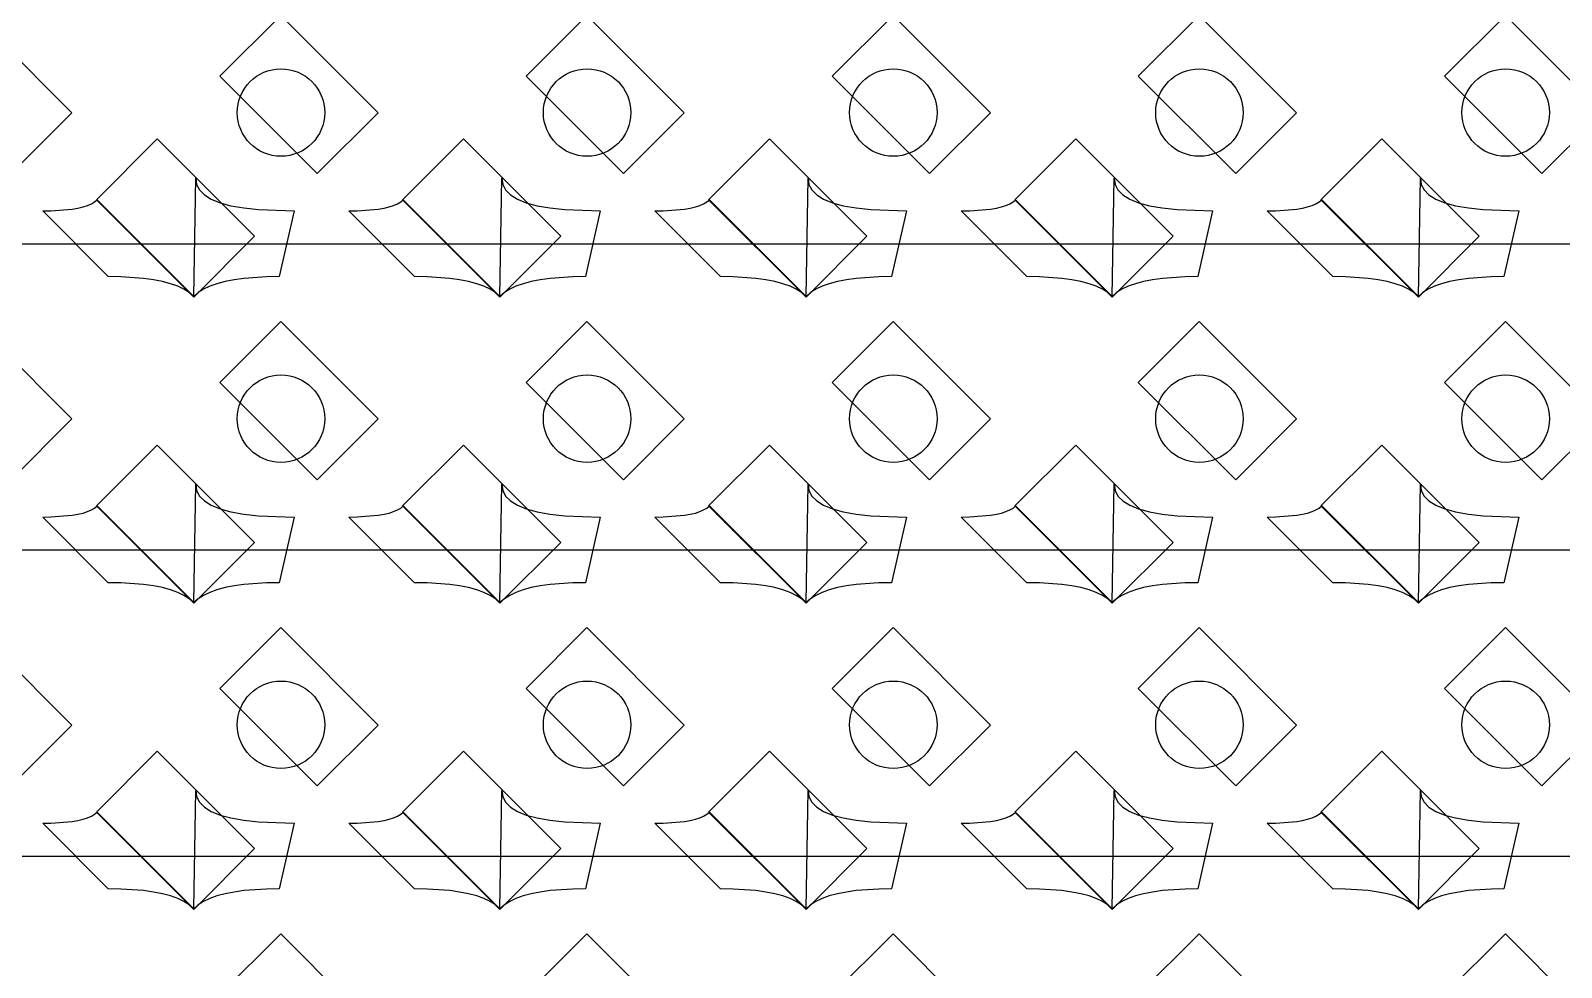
# Model space of a CAD drawing. Header units: inches. Extents: x 0.07 to 4.39, y 0.05 to 2.95.
# Drawn here: x 2.9428 to 3.2928, y 1.3145 to 1.5287 of the extents above; entities that cross this region are included whole.
import ezdxf

# ---------------------------------------------------------------- set-up
doc = ezdxf.new("R2010")
doc.units = ezdxf.units.IN
doc.header["$MEASUREMENT"] = 0
doc.layers.add('Top Layer', color=1, linetype='Continuous')

# ---------------------------------------------------------------- blocks, each defined once
blk = doc.blocks.new('0805_P_______________572')
at = {"layer": 'Top Layer'}
for p, q in [((-0.03937, 0.01575), (-0.01969, 0.01575)), ((-0.03937, -0.01575), (-0.03937, 0.01575)), ((-0.01969, 0.01575), (-0.01969, -0.01575)), ((0.01969, 0.01575), (0.03937, 0.01575)), ((0.01969, -0.01575), (0.01969, 0.01575)), ((0.03937, 0.01575), (0.03937, -0.01575)), ((-0.01969, -0.01575), (-0.03937, -0.01575)), ((0.03937, -0.01575), (0.01969, -0.01575))]:
    blk.add_line(p, q, dxfattribs=at)
blk = doc.blocks.new('0805_P_______________573')
at = {"layer": 'Top Layer'}
for p, q in [((-0.03937, 0.01575), (-0.01969, 0.01575)), ((-0.03937, -0.01575), (-0.03937, 0.01575)), ((-0.01969, 0.01575), (-0.01969, -0.01575)), ((0.01969, 0.01575), (0.03937, 0.01575)), ((0.01969, -0.01575), (0.01969, 0.01575)), ((0.03937, 0.01575), (0.03937, -0.01575)), ((-0.01969, -0.01575), (-0.03937, -0.01575)), ((0.03937, -0.01575), (0.01969, -0.01575))]:
    blk.add_line(p, q, dxfattribs=at)
blk = doc.blocks.new('0805_P_______________574')
at = {"layer": 'Top Layer'}
for p, q in [((-0.03937, 0.01575), (-0.01969, 0.01575)), ((-0.03937, -0.01575), (-0.03937, 0.01575)), ((-0.01969, 0.01575), (-0.01969, -0.01575)), ((0.01969, 0.01575), (0.03937, 0.01575)), ((0.01969, -0.01575), (0.01969, 0.01575)), ((0.03937, 0.01575), (0.03937, -0.01575)), ((-0.01969, -0.01575), (-0.03937, -0.01575)), ((0.03937, -0.01575), (0.01969, -0.01575))]:
    blk.add_line(p, q, dxfattribs=at)
blk = doc.blocks.new('0805_P_______________575')
at = {"layer": 'Top Layer'}
for p, q in [((-0.03937, 0.01575), (-0.01969, 0.01575)), ((-0.03937, -0.01575), (-0.03937, 0.01575)), ((-0.01969, 0.01575), (-0.01969, -0.01575)), ((0.01969, 0.01575), (0.03937, 0.01575)), ((0.01969, -0.01575), (0.01969, 0.01575)), ((0.03937, 0.01575), (0.03937, -0.01575)), ((-0.01969, -0.01575), (-0.03937, -0.01575)), ((0.03937, -0.01575), (0.01969, -0.01575))]:
    blk.add_line(p, q, dxfattribs=at)
blk = doc.blocks.new('0805_P_______________576')
at = {"layer": 'Top Layer'}
for p, q in [((-0.03937, 0.01575), (-0.01969, 0.01575)), ((-0.03937, -0.01575), (-0.03937, 0.01575)), ((-0.01969, 0.01575), (-0.01969, -0.01575)), ((0.01969, 0.01575), (0.03937, 0.01575)), ((0.01969, -0.01575), (0.01969, 0.01575)), ((0.03937, 0.01575), (0.03937, -0.01575)), ((-0.01969, -0.01575), (-0.03937, -0.01575)), ((0.03937, -0.01575), (0.01969, -0.01575))]:
    blk.add_line(p, q, dxfattribs=at)
blk = doc.blocks.new('0805_P_______________577')
at = {"layer": 'Top Layer'}
for p, q in [((-0.03937, 0.01575), (-0.01969, 0.01575)), ((-0.03937, -0.01575), (-0.03937, 0.01575)), ((-0.01969, 0.01575), (-0.01969, -0.01575)), ((0.01969, 0.01575), (0.03937, 0.01575)), ((0.01969, -0.01575), (0.01969, 0.01575)), ((0.03937, 0.01575), (0.03937, -0.01575)), ((-0.01969, -0.01575), (-0.03937, -0.01575)), ((0.03937, -0.01575), (0.01969, -0.01575))]:
    blk.add_line(p, q, dxfattribs=at)
blk = doc.blocks.new('0805_P_______________612')
at = {"layer": 'Top Layer'}
for p, q in [((-0.03937, 0.01575), (-0.01969, 0.01575)), ((-0.03937, -0.01575), (-0.03937, 0.01575)), ((-0.01969, 0.01575), (-0.01969, -0.01575)), ((0.01969, 0.01575), (0.03937, 0.01575)), ((0.01969, -0.01575), (0.01969, 0.01575)), ((0.03937, 0.01575), (0.03937, -0.01575)), ((-0.01969, -0.01575), (-0.03937, -0.01575)), ((0.03937, -0.01575), (0.01969, -0.01575))]:
    blk.add_line(p, q, dxfattribs=at)
blk = doc.blocks.new('0805_P_______________613')
at = {"layer": 'Top Layer'}
for p, q in [((-0.03937, 0.01575), (-0.01969, 0.01575)), ((-0.03937, -0.01575), (-0.03937, 0.01575)), ((-0.01969, 0.01575), (-0.01969, -0.01575)), ((0.01969, 0.01575), (0.03937, 0.01575)), ((0.01969, -0.01575), (0.01969, 0.01575)), ((0.03937, 0.01575), (0.03937, -0.01575)), ((-0.01969, -0.01575), (-0.03937, -0.01575)), ((0.03937, -0.01575), (0.01969, -0.01575))]:
    blk.add_line(p, q, dxfattribs=at)
blk = doc.blocks.new('0805_P_______________614')
at = {"layer": 'Top Layer'}
for p, q in [((-0.03937, 0.01575), (-0.01969, 0.01575)), ((-0.03937, -0.01575), (-0.03937, 0.01575)), ((-0.01969, 0.01575), (-0.01969, -0.01575)), ((0.01969, 0.01575), (0.03937, 0.01575)), ((0.01969, -0.01575), (0.01969, 0.01575)), ((0.03937, 0.01575), (0.03937, -0.01575)), ((-0.01969, -0.01575), (-0.03937, -0.01575)), ((0.03937, -0.01575), (0.01969, -0.01575))]:
    blk.add_line(p, q, dxfattribs=at)
blk = doc.blocks.new('0805_P_______________615')
at = {"layer": 'Top Layer'}
for p, q in [((-0.03937, 0.01575), (-0.01969, 0.01575)), ((-0.03937, -0.01575), (-0.03937, 0.01575)), ((-0.01969, 0.01575), (-0.01969, -0.01575)), ((0.01969, 0.01575), (0.03937, 0.01575)), ((0.01969, -0.01575), (0.01969, 0.01575)), ((0.03937, 0.01575), (0.03937, -0.01575)), ((-0.01969, -0.01575), (-0.03937, -0.01575)), ((0.03937, -0.01575), (0.01969, -0.01575))]:
    blk.add_line(p, q, dxfattribs=at)
blk = doc.blocks.new('0805_P_______________616')
at = {"layer": 'Top Layer'}
for p, q in [((-0.03937, 0.01575), (-0.01969, 0.01575)), ((-0.03937, -0.01575), (-0.03937, 0.01575)), ((-0.01969, 0.01575), (-0.01969, -0.01575)), ((0.01969, 0.01575), (0.03937, 0.01575)), ((0.01969, -0.01575), (0.01969, 0.01575)), ((0.03937, 0.01575), (0.03937, -0.01575)), ((-0.01969, -0.01575), (-0.03937, -0.01575)), ((0.03937, -0.01575), (0.01969, -0.01575))]:
    blk.add_line(p, q, dxfattribs=at)
blk = doc.blocks.new('0805_P_______________617')
at = {"layer": 'Top Layer'}
for p, q in [((-0.03937, 0.01575), (-0.01969, 0.01575)), ((-0.03937, -0.01575), (-0.03937, 0.01575)), ((-0.01969, 0.01575), (-0.01969, -0.01575)), ((0.01969, 0.01575), (0.03937, 0.01575)), ((0.01969, -0.01575), (0.01969, 0.01575)), ((0.03937, 0.01575), (0.03937, -0.01575)), ((-0.01969, -0.01575), (-0.03937, -0.01575)), ((0.03937, -0.01575), (0.01969, -0.01575))]:
    blk.add_line(p, q, dxfattribs=at)
blk = doc.blocks.new('0805_P_______________652')
at = {"layer": 'Top Layer'}
for p, q in [((-0.03937, 0.01575), (-0.01969, 0.01575)), ((-0.03937, -0.01575), (-0.03937, 0.01575)), ((-0.01969, 0.01575), (-0.01969, -0.01575)), ((0.01969, 0.01575), (0.03937, 0.01575)), ((0.01969, -0.01575), (0.01969, 0.01575)), ((0.03937, 0.01575), (0.03937, -0.01575)), ((-0.01969, -0.01575), (-0.03937, -0.01575)), ((0.03937, -0.01575), (0.01969, -0.01575))]:
    blk.add_line(p, q, dxfattribs=at)
blk = doc.blocks.new('0805_P_______________653')
at = {"layer": 'Top Layer'}
for p, q in [((-0.03937, 0.01575), (-0.01969, 0.01575)), ((-0.03937, -0.01575), (-0.03937, 0.01575)), ((-0.01969, 0.01575), (-0.01969, -0.01575)), ((0.01969, 0.01575), (0.03937, 0.01575)), ((0.01969, -0.01575), (0.01969, 0.01575)), ((0.03937, 0.01575), (0.03937, -0.01575)), ((-0.01969, -0.01575), (-0.03937, -0.01575)), ((0.03937, -0.01575), (0.01969, -0.01575))]:
    blk.add_line(p, q, dxfattribs=at)
blk = doc.blocks.new('0805_P_______________654')
at = {"layer": 'Top Layer'}
for p, q in [((-0.03937, 0.01575), (-0.01969, 0.01575)), ((-0.03937, -0.01575), (-0.03937, 0.01575)), ((-0.01969, 0.01575), (-0.01969, -0.01575)), ((0.01969, 0.01575), (0.03937, 0.01575)), ((0.01969, -0.01575), (0.01969, 0.01575)), ((0.03937, 0.01575), (0.03937, -0.01575)), ((-0.01969, -0.01575), (-0.03937, -0.01575)), ((0.03937, -0.01575), (0.01969, -0.01575))]:
    blk.add_line(p, q, dxfattribs=at)
blk = doc.blocks.new('0805_P_______________655')
at = {"layer": 'Top Layer'}
for p, q in [((-0.03937, 0.01575), (-0.01969, 0.01575)), ((-0.03937, -0.01575), (-0.03937, 0.01575)), ((-0.01969, 0.01575), (-0.01969, -0.01575)), ((0.01969, 0.01575), (0.03937, 0.01575)), ((0.01969, -0.01575), (0.01969, 0.01575)), ((0.03937, 0.01575), (0.03937, -0.01575)), ((-0.01969, -0.01575), (-0.03937, -0.01575)), ((0.03937, -0.01575), (0.01969, -0.01575))]:
    blk.add_line(p, q, dxfattribs=at)
blk = doc.blocks.new('0805_P_______________656')
at = {"layer": 'Top Layer'}
for p, q in [((-0.03937, 0.01575), (-0.01969, 0.01575)), ((-0.03937, -0.01575), (-0.03937, 0.01575)), ((-0.01969, 0.01575), (-0.01969, -0.01575)), ((0.01969, 0.01575), (0.03937, 0.01575)), ((0.01969, -0.01575), (0.01969, 0.01575)), ((0.03937, 0.01575), (0.03937, -0.01575)), ((-0.01969, -0.01575), (-0.03937, -0.01575)), ((0.03937, -0.01575), (0.01969, -0.01575))]:
    blk.add_line(p, q, dxfattribs=at)
blk = doc.blocks.new('0805_P_______________657')
at = {"layer": 'Top Layer'}
for p, q in [((-0.03937, 0.01575), (-0.01969, 0.01575)), ((-0.03937, -0.01575), (-0.03937, 0.01575)), ((-0.01969, 0.01575), (-0.01969, -0.01575)), ((0.01969, 0.01575), (0.03937, 0.01575)), ((0.01969, -0.01575), (0.01969, 0.01575)), ((0.03937, 0.01575), (0.03937, -0.01575)), ((-0.01969, -0.01575), (-0.03937, -0.01575)), ((0.03937, -0.01575), (0.01969, -0.01575))]:
    blk.add_line(p, q, dxfattribs=at)
blk = doc.blocks.new('0805_P_______________692')
at = {"layer": 'Top Layer'}
for p, q in [((-0.03937, 0.01575), (-0.01969, 0.01575)), ((-0.03937, -0.01575), (-0.03937, 0.01575)), ((-0.01969, 0.01575), (-0.01969, -0.01575)), ((0.01969, 0.01575), (0.03937, 0.01575)), ((0.01969, -0.01575), (0.01969, 0.01575)), ((0.03937, 0.01575), (0.03937, -0.01575)), ((-0.01969, -0.01575), (-0.03937, -0.01575)), ((0.03937, -0.01575), (0.01969, -0.01575))]:
    blk.add_line(p, q, dxfattribs=at)
blk = doc.blocks.new('0805_P_______________693')
at = {"layer": 'Top Layer'}
for p, q in [((-0.03937, 0.01575), (-0.01969, 0.01575)), ((-0.03937, -0.01575), (-0.03937, 0.01575)), ((-0.01969, 0.01575), (-0.01969, -0.01575)), ((0.01969, 0.01575), (0.03937, 0.01575)), ((0.01969, -0.01575), (0.01969, 0.01575)), ((0.03937, 0.01575), (0.03937, -0.01575)), ((-0.01969, -0.01575), (-0.03937, -0.01575)), ((0.03937, -0.01575), (0.01969, -0.01575))]:
    blk.add_line(p, q, dxfattribs=at)
blk = doc.blocks.new('0805_P_______________694')
at = {"layer": 'Top Layer'}
for p, q in [((-0.03937, 0.01575), (-0.01969, 0.01575)), ((-0.03937, -0.01575), (-0.03937, 0.01575)), ((-0.01969, 0.01575), (-0.01969, -0.01575)), ((0.01969, 0.01575), (0.03937, 0.01575)), ((0.01969, -0.01575), (0.01969, 0.01575)), ((0.03937, 0.01575), (0.03937, -0.01575)), ((-0.01969, -0.01575), (-0.03937, -0.01575)), ((0.03937, -0.01575), (0.01969, -0.01575))]:
    blk.add_line(p, q, dxfattribs=at)
blk = doc.blocks.new('0805_P_______________695')
at = {"layer": 'Top Layer'}
for p, q in [((-0.03937, 0.01575), (-0.01969, 0.01575)), ((-0.03937, -0.01575), (-0.03937, 0.01575)), ((-0.01969, 0.01575), (-0.01969, -0.01575)), ((0.01969, 0.01575), (0.03937, 0.01575)), ((0.01969, -0.01575), (0.01969, 0.01575)), ((0.03937, 0.01575), (0.03937, -0.01575)), ((-0.01969, -0.01575), (-0.03937, -0.01575)), ((0.03937, -0.01575), (0.01969, -0.01575))]:
    blk.add_line(p, q, dxfattribs=at)
blk = doc.blocks.new('0805_P_______________696')
at = {"layer": 'Top Layer'}
for p, q in [((-0.03937, 0.01575), (-0.01969, 0.01575)), ((-0.03937, -0.01575), (-0.03937, 0.01575)), ((-0.01969, 0.01575), (-0.01969, -0.01575)), ((0.01969, 0.01575), (0.03937, 0.01575)), ((0.01969, -0.01575), (0.01969, 0.01575)), ((0.03937, 0.01575), (0.03937, -0.01575)), ((-0.01969, -0.01575), (-0.03937, -0.01575)), ((0.03937, -0.01575), (0.01969, -0.01575))]:
    blk.add_line(p, q, dxfattribs=at)
blk = doc.blocks.new('0805_P_______________697')
at = {"layer": 'Top Layer'}
for p, q in [((-0.03937, 0.01575), (-0.01969, 0.01575)), ((-0.03937, -0.01575), (-0.03937, 0.01575)), ((-0.01969, 0.01575), (-0.01969, -0.01575)), ((0.01969, 0.01575), (0.03937, 0.01575)), ((0.01969, -0.01575), (0.01969, 0.01575)), ((0.03937, 0.01575), (0.03937, -0.01575)), ((-0.01969, -0.01575), (-0.03937, -0.01575)), ((0.03937, -0.01575), (0.01969, -0.01575))]:
    blk.add_line(p, q, dxfattribs=at)

msp = doc.modelspace()

# ---------------------------------------------------------------- linework, layer by layer
at = {"layer": 'Top Layer'}
for p, q in [((2.98005, 1.46795), (2.98051, 1.495)), ((2.98051, 1.495), (2.98071, 1.49358)), ((3.05005, 1.46795), (3.05051, 1.495)), ((3.05051, 1.495), (3.05071, 1.49358)), ((3.12005, 1.46795), (3.12051, 1.495)), ((3.12051, 1.495), (3.12071, 1.49358)), ((3.19005, 1.46795), (3.19051, 1.495)), ((3.19051, 1.495), (3.19071, 1.49358)), ((3.26005, 1.46795), (3.26051, 1.495)), ((3.26051, 1.495), (3.26071, 1.49358)), ((2.98071, 1.49358), (2.98137, 1.4923)), ((2.98137, 1.4923), (2.98248, 1.49117)), ((2.98248, 1.49117), (2.98405, 1.4902)), ((3.05071, 1.49358), (3.05137, 1.4923)), ((3.05137, 1.4923), (3.05248, 1.49117)), ((3.05248, 1.49117), (3.05405, 1.4902)), ((3.12071, 1.49358), (3.12137, 1.4923)), ((3.12137, 1.4923), (3.12248, 1.49117)), ((3.12248, 1.49117), (3.12405, 1.4902)), ((3.19071, 1.49358), (3.19137, 1.4923)), ((3.19137, 1.4923), (3.19248, 1.49117)), ((3.19248, 1.49117), (3.19405, 1.4902)), ((3.26071, 1.49358), (3.26137, 1.4923)), ((3.26137, 1.4923), (3.26248, 1.49117)), ((3.26248, 1.49117), (3.26405, 1.4902)), ((2.94551, 1.4875), (2.94741, 1.48753)), ((2.96051, 1.4725), (2.94551, 1.4875)), ((2.94741, 1.48753), (2.95225, 1.48791)), ((2.95225, 1.48791), (2.95356, 1.48814)), ((2.95356, 1.48814), (2.95474, 1.48842)), ((2.95474, 1.48842), (2.95576, 1.48875)), ((2.95576, 1.48875), (2.95664, 1.48914)), ((2.95664, 1.48914), (2.95737, 1.48957)), ((2.95737, 1.48957), (2.95795, 1.49005)), ((2.95795, 1.49005), (2.98005, 1.46795)), ((2.98405, 1.4902), (2.98607, 1.48937)), ((2.98607, 1.48937), (2.98855, 1.4887)), ((2.98855, 1.4887), (2.99148, 1.48818)), ((2.99148, 1.48818), (2.99487, 1.4878)), ((2.99487, 1.4878), (3.00301, 1.4875)), ((3.00301, 1.4875), (2.9996, 1.4725)), ((3.01551, 1.4875), (3.01741, 1.48753)), ((3.03051, 1.4725), (3.01551, 1.4875)), ((3.01741, 1.48753), (3.02225, 1.48791)), ((3.02225, 1.48791), (3.02356, 1.48814)), ((3.02356, 1.48814), (3.02474, 1.48842)), ((3.02474, 1.48842), (3.02576, 1.48875)), ((3.02576, 1.48875), (3.02664, 1.48914)), ((3.02664, 1.48914), (3.02737, 1.48957)), ((3.02737, 1.48957), (3.02795, 1.49005)), ((3.02795, 1.49005), (3.05005, 1.46795)), ((3.05405, 1.4902), (3.05607, 1.48937)), ((3.05607, 1.48937), (3.05855, 1.4887)), ((3.05855, 1.4887), (3.06148, 1.48818)), ((3.06148, 1.48818), (3.06487, 1.4878)), ((3.06487, 1.4878), (3.07301, 1.4875)), ((3.07301, 1.4875), (3.0696, 1.4725)), ((3.08551, 1.4875), (3.08741, 1.48753)), ((3.10051, 1.4725), (3.08551, 1.4875)), ((3.08741, 1.48753), (3.09225, 1.48791)), ((3.09225, 1.48791), (3.09356, 1.48814)), ((3.09356, 1.48814), (3.09474, 1.48842)), ((3.09474, 1.48842), (3.09576, 1.48875)), ((3.09576, 1.48875), (3.09664, 1.48914)), ((3.09664, 1.48914), (3.09737, 1.48957)), ((3.09737, 1.48957), (3.09795, 1.49005)), ((3.09795, 1.49005), (3.12005, 1.46795)), ((3.12405, 1.4902), (3.12607, 1.48937)), ((3.12607, 1.48937), (3.12855, 1.4887)), ((3.12855, 1.4887), (3.13148, 1.48818)), ((3.13148, 1.48818), (3.13487, 1.4878)), ((3.13487, 1.4878), (3.14301, 1.4875)), ((3.14301, 1.4875), (3.1396, 1.4725)), ((3.15551, 1.4875), (3.15741, 1.48753)), ((3.17051, 1.4725), (3.15551, 1.4875)), ((3.15741, 1.48753), (3.16225, 1.48791)), ((3.16225, 1.48791), (3.16356, 1.48814)), ((3.16356, 1.48814), (3.16474, 1.48842)), ((3.16474, 1.48842), (3.16576, 1.48875)), ((3.16576, 1.48875), (3.16664, 1.48914)), ((3.16664, 1.48914), (3.16737, 1.48957)), ((3.16737, 1.48957), (3.16795, 1.49005)), ((3.16795, 1.49005), (3.19005, 1.46795)), ((3.19405, 1.4902), (3.19607, 1.48937)), ((3.19607, 1.48937), (3.19855, 1.4887)), ((3.19855, 1.4887), (3.20148, 1.48818)), ((3.20148, 1.48818), (3.20487, 1.4878)), ((3.20487, 1.4878), (3.21301, 1.4875)), ((3.21301, 1.4875), (3.2096, 1.4725)), ((3.22551, 1.4875), (3.22741, 1.48753)), ((3.24051, 1.4725), (3.22551, 1.4875)), ((3.22741, 1.48753), (3.23225, 1.48791)), ((3.23225, 1.48791), (3.23356, 1.48814)), ((3.23356, 1.48814), (3.23474, 1.48842)), ((3.23474, 1.48842), (3.23576, 1.48875)), ((3.23576, 1.48875), (3.23664, 1.48914)), ((3.23664, 1.48914), (3.23737, 1.48957)), ((3.23737, 1.48957), (3.23795, 1.49005)), ((3.23795, 1.49005), (3.26005, 1.46795)), ((3.26405, 1.4902), (3.26607, 1.48937)), ((3.26607, 1.48937), (3.26855, 1.4887)), ((3.26855, 1.4887), (3.27148, 1.48818)), ((3.27148, 1.48818), (3.27487, 1.4878)), ((3.27487, 1.4878), (3.28301, 1.4875)), ((3.28301, 1.4875), (3.2796, 1.4725)), ((2.62588, 1.48), (2.97588, 1.48)), ((2.97588, 1.48), (3.18588, 1.48)), ((3.18588, 1.48), (3.26005, 1.48)), ((3.26005, 1.48), (3.33006, 1.48)), ((2.9634, 1.47245), (2.96051, 1.4725)), ((2.96857, 1.47209), (2.9634, 1.47245)), ((2.97084, 1.47177), (2.96857, 1.47209)), ((2.9729, 1.47136), (2.97084, 1.47177)), ((2.97475, 1.47086), (2.9729, 1.47136)), ((2.97639, 1.47027), (2.97475, 1.47086)), ((2.97782, 1.46959), (2.97639, 1.47027)), ((2.98372, 1.47027), (2.98229, 1.46959)), ((2.98536, 1.47086), (2.98372, 1.47027)), ((2.98721, 1.47136), (2.98536, 1.47086)), ((2.98927, 1.47177), (2.98721, 1.47136)), ((2.99154, 1.47209), (2.98927, 1.47177)), ((2.99671, 1.47245), (2.99154, 1.47209)), ((2.9996, 1.4725), (2.99671, 1.47245)), ((3.0334, 1.47245), (3.03051, 1.4725)), ((3.03857, 1.47209), (3.0334, 1.47245)), ((3.04084, 1.47177), (3.03857, 1.47209)), ((3.0429, 1.47136), (3.04084, 1.47177)), ((3.04475, 1.47086), (3.0429, 1.47136)), ((3.04639, 1.47027), (3.04475, 1.47086)), ((3.04782, 1.46959), (3.04639, 1.47027)), ((3.05372, 1.47027), (3.05229, 1.46959)), ((3.05536, 1.47086), (3.05372, 1.47027)), ((3.05721, 1.47136), (3.05536, 1.47086)), ((3.05927, 1.47177), (3.05721, 1.47136)), ((3.06154, 1.47209), (3.05927, 1.47177)), ((3.06671, 1.47245), (3.06154, 1.47209)), ((3.0696, 1.4725), (3.06671, 1.47245)), ((3.1034, 1.47245), (3.10051, 1.4725)), ((3.10857, 1.47209), (3.1034, 1.47245)), ((3.11084, 1.47177), (3.10857, 1.47209)), ((3.1129, 1.47136), (3.11084, 1.47177)), ((3.11475, 1.47086), (3.1129, 1.47136)), ((3.11639, 1.47027), (3.11475, 1.47086)), ((3.11782, 1.46959), (3.11639, 1.47027)), ((3.12372, 1.47027), (3.12229, 1.46959)), ((3.12536, 1.47086), (3.12372, 1.47027)), ((3.12721, 1.47136), (3.12536, 1.47086)), ((3.12927, 1.47177), (3.12721, 1.47136)), ((3.13154, 1.47209), (3.12927, 1.47177)), ((3.13671, 1.47245), (3.13154, 1.47209)), ((3.1396, 1.4725), (3.13671, 1.47245)), ((3.1734, 1.47245), (3.17051, 1.4725)), ((3.17857, 1.47209), (3.1734, 1.47245)), ((3.18084, 1.47177), (3.17857, 1.47209)), ((3.1829, 1.47136), (3.18084, 1.47177)), ((3.18475, 1.47086), (3.1829, 1.47136)), ((3.18639, 1.47027), (3.18475, 1.47086)), ((3.18782, 1.46959), (3.18639, 1.47027)), ((3.19372, 1.47027), (3.19229, 1.46959)), ((3.19536, 1.47086), (3.19372, 1.47027)), ((3.19721, 1.47136), (3.19536, 1.47086)), ((3.19927, 1.47177), (3.19721, 1.47136)), ((3.20154, 1.47209), (3.19927, 1.47177)), ((3.20671, 1.47245), (3.20154, 1.47209)), ((3.2096, 1.4725), (3.20671, 1.47245)), ((3.2434, 1.47245), (3.24051, 1.4725)), ((3.24857, 1.47209), (3.2434, 1.47245)), ((3.25084, 1.47177), (3.24857, 1.47209)), ((3.2529, 1.47136), (3.25084, 1.47177)), ((3.25475, 1.47086), (3.2529, 1.47136)), ((3.25639, 1.47027), (3.25475, 1.47086)), ((3.25782, 1.46959), (3.25639, 1.47027)), ((3.26372, 1.47027), (3.26229, 1.46959)), ((3.26536, 1.47086), (3.26372, 1.47027)), ((3.26721, 1.47136), (3.26536, 1.47086)), ((3.26927, 1.47177), (3.26721, 1.47136)), ((3.27154, 1.47209), (3.26927, 1.47177)), ((3.27671, 1.47245), (3.27154, 1.47209)), ((3.2796, 1.4725), (3.27671, 1.47245)), ((2.97904, 1.46882), (2.97782, 1.46959)), ((2.98005, 1.46795), (2.97904, 1.46882)), ((2.98107, 1.46882), (2.98005, 1.46795)), ((2.98229, 1.46959), (2.98107, 1.46882)), ((3.04904, 1.46882), (3.04782, 1.46959)), ((3.05005, 1.46795), (3.04904, 1.46882)), ((3.05107, 1.46882), (3.05005, 1.46795)), ((3.05229, 1.46959), (3.05107, 1.46882)), ((3.11904, 1.46882), (3.11782, 1.46959)), ((3.12005, 1.46795), (3.11904, 1.46882)), ((3.12107, 1.46882), (3.12005, 1.46795)), ((3.12229, 1.46959), (3.12107, 1.46882)), ((3.18904, 1.46882), (3.18782, 1.46959)), ((3.19005, 1.46795), (3.18904, 1.46882)), ((3.19107, 1.46882), (3.19005, 1.46795)), ((3.19229, 1.46959), (3.19107, 1.46882)), ((3.25904, 1.46882), (3.25782, 1.46959)), ((3.26005, 1.46795), (3.25904, 1.46882)), ((3.26107, 1.46882), (3.26005, 1.46795)), ((3.26229, 1.46959), (3.26107, 1.46882)), ((2.98005, 1.39795), (2.98051, 1.425)), ((2.98051, 1.425), (2.98071, 1.42358)), ((3.05005, 1.39795), (3.05051, 1.425)), ((3.05051, 1.425), (3.05071, 1.42358)), ((3.12005, 1.39795), (3.12051, 1.425)), ((3.12051, 1.425), (3.12071, 1.42358)), ((3.19005, 1.39795), (3.19051, 1.425)), ((3.19051, 1.425), (3.19071, 1.42358)), ((3.26005, 1.39795), (3.26051, 1.425)), ((3.26051, 1.425), (3.26071, 1.42358)), ((2.98071, 1.42358), (2.98137, 1.4223)), ((2.98137, 1.4223), (2.98248, 1.42118)), ((2.98248, 1.42118), (2.98405, 1.4202)), ((3.05071, 1.42358), (3.05137, 1.4223)), ((3.05137, 1.4223), (3.05248, 1.42118)), ((3.05248, 1.42118), (3.05405, 1.4202)), ((3.12071, 1.42358), (3.12137, 1.4223)), ((3.12137, 1.4223), (3.12248, 1.42118)), ((3.12248, 1.42118), (3.12405, 1.4202)), ((3.19071, 1.42358), (3.19137, 1.4223)), ((3.19137, 1.4223), (3.19248, 1.42118)), ((3.19248, 1.42118), (3.19405, 1.4202)), ((3.26071, 1.42358), (3.26137, 1.4223)), ((3.26137, 1.4223), (3.26248, 1.42118)), ((3.26248, 1.42118), (3.26405, 1.4202)), ((2.94551, 1.4175), (2.94741, 1.41753)), ((2.96051, 1.4025), (2.94551, 1.4175)), ((2.94741, 1.41753), (2.95225, 1.41791)), ((2.95225, 1.41791), (2.95356, 1.41814)), ((2.95356, 1.41814), (2.95474, 1.41842)), ((2.95474, 1.41842), (2.95576, 1.41875)), ((2.95576, 1.41875), (2.95664, 1.41914)), ((2.95664, 1.41914), (2.95737, 1.41957)), ((2.95737, 1.41957), (2.95795, 1.42006)), ((2.95795, 1.42006), (2.98005, 1.39795)), ((2.98405, 1.4202), (2.98607, 1.41938)), ((2.98607, 1.41938), (2.98855, 1.4187)), ((2.98855, 1.4187), (2.99148, 1.41817)), ((2.99148, 1.41817), (2.99487, 1.4178)), ((2.99487, 1.4178), (3.00301, 1.4175)), ((3.00301, 1.4175), (2.9996, 1.4025)), ((3.01551, 1.4175), (3.01741, 1.41753)), ((3.03051, 1.4025), (3.01551, 1.4175)), ((3.01741, 1.41753), (3.02225, 1.41791)), ((3.02225, 1.41791), (3.02356, 1.41814)), ((3.02356, 1.41814), (3.02474, 1.41842)), ((3.02474, 1.41842), (3.02576, 1.41875)), ((3.02576, 1.41875), (3.02664, 1.41914)), ((3.02664, 1.41914), (3.02737, 1.41957)), ((3.02737, 1.41957), (3.02795, 1.42006)), ((3.02795, 1.42006), (3.05005, 1.39795)), ((3.05405, 1.4202), (3.05607, 1.41938)), ((3.05607, 1.41938), (3.05855, 1.4187)), ((3.05855, 1.4187), (3.06148, 1.41817)), ((3.06148, 1.41817), (3.06487, 1.4178)), ((3.06487, 1.4178), (3.07301, 1.4175)), ((3.07301, 1.4175), (3.0696, 1.4025)), ((3.08551, 1.4175), (3.08741, 1.41753)), ((3.10051, 1.4025), (3.08551, 1.4175)), ((3.08741, 1.41753), (3.09225, 1.41791)), ((3.09225, 1.41791), (3.09356, 1.41814)), ((3.09356, 1.41814), (3.09474, 1.41842)), ((3.09474, 1.41842), (3.09576, 1.41875)), ((3.09576, 1.41875), (3.09664, 1.41914)), ((3.09664, 1.41914), (3.09737, 1.41957)), ((3.09737, 1.41957), (3.09795, 1.42006)), ((3.09795, 1.42006), (3.12005, 1.39795)), ((3.12405, 1.4202), (3.12607, 1.41938)), ((3.12607, 1.41938), (3.12855, 1.4187)), ((3.12855, 1.4187), (3.13148, 1.41817)), ((3.13148, 1.41817), (3.13487, 1.4178)), ((3.13487, 1.4178), (3.14301, 1.4175)), ((3.14301, 1.4175), (3.1396, 1.4025)), ((3.15551, 1.4175), (3.15741, 1.41753)), ((3.17051, 1.4025), (3.15551, 1.4175)), ((3.15741, 1.41753), (3.16225, 1.41791)), ((3.16225, 1.41791), (3.16356, 1.41814)), ((3.16356, 1.41814), (3.16474, 1.41842)), ((3.16474, 1.41842), (3.16576, 1.41875)), ((3.16576, 1.41875), (3.16664, 1.41914)), ((3.16664, 1.41914), (3.16737, 1.41957)), ((3.16737, 1.41957), (3.16795, 1.42006)), ((3.16795, 1.42006), (3.19005, 1.39795)), ((3.19405, 1.4202), (3.19607, 1.41938)), ((3.19607, 1.41938), (3.19855, 1.4187)), ((3.19855, 1.4187), (3.20148, 1.41817)), ((3.20148, 1.41817), (3.20487, 1.4178)), ((3.20487, 1.4178), (3.21301, 1.4175)), ((3.21301, 1.4175), (3.2096, 1.4025)), ((3.22551, 1.4175), (3.22741, 1.41753)), ((3.24051, 1.4025), (3.22551, 1.4175)), ((3.22741, 1.41753), (3.23225, 1.41791)), ((3.23225, 1.41791), (3.23356, 1.41814)), ((3.23356, 1.41814), (3.23474, 1.41842)), ((3.23474, 1.41842), (3.23576, 1.41875)), ((3.23576, 1.41875), (3.23664, 1.41914)), ((3.23664, 1.41914), (3.23737, 1.41957)), ((3.23737, 1.41957), (3.23795, 1.42006)), ((3.23795, 1.42006), (3.26005, 1.39795)), ((3.26405, 1.4202), (3.26607, 1.41938)), ((3.26607, 1.41938), (3.26855, 1.4187)), ((3.26855, 1.4187), (3.27148, 1.41817)), ((3.27148, 1.41817), (3.27487, 1.4178)), ((3.27487, 1.4178), (3.28301, 1.4175)), ((3.28301, 1.4175), (3.2796, 1.4025)), ((2.90588, 1.41), (2.98006, 1.41)), ((2.98006, 1.41), (3.11588, 1.41)), ((3.11588, 1.41), (3.18588, 1.41)), ((3.18588, 1.41), (3.25588, 1.41)), ((3.25588, 1.41), (3.33006, 1.41)), ((2.9634, 1.40245), (2.96051, 1.4025)), ((2.96857, 1.40209), (2.9634, 1.40245)), ((2.97084, 1.40177), (2.96857, 1.40209)), ((2.9729, 1.40136), (2.97084, 1.40177)), ((2.97475, 1.40086), (2.9729, 1.40136)), ((2.97639, 1.40027), (2.97475, 1.40086)), ((2.97782, 1.39959), (2.97639, 1.40027)), ((2.98372, 1.40027), (2.98229, 1.39959)), ((2.98536, 1.40086), (2.98372, 1.40027)), ((2.98721, 1.40136), (2.98536, 1.40086)), ((2.98927, 1.40177), (2.98721, 1.40136)), ((2.99154, 1.40209), (2.98927, 1.40177)), ((2.99671, 1.40245), (2.99154, 1.40209)), ((2.9996, 1.4025), (2.99671, 1.40245)), ((3.0334, 1.40245), (3.03051, 1.4025)), ((3.03857, 1.40209), (3.0334, 1.40245)), ((3.04084, 1.40177), (3.03857, 1.40209)), ((3.0429, 1.40136), (3.04084, 1.40177)), ((3.04475, 1.40086), (3.0429, 1.40136)), ((3.04639, 1.40027), (3.04475, 1.40086)), ((3.04782, 1.39959), (3.04639, 1.40027)), ((3.05372, 1.40027), (3.05229, 1.39959)), ((3.05536, 1.40086), (3.05372, 1.40027)), ((3.05721, 1.40136), (3.05536, 1.40086)), ((3.05927, 1.40177), (3.05721, 1.40136)), ((3.06154, 1.40209), (3.05927, 1.40177)), ((3.06671, 1.40245), (3.06154, 1.40209)), ((3.0696, 1.4025), (3.06671, 1.40245)), ((3.1034, 1.40245), (3.10051, 1.4025)), ((3.10857, 1.40209), (3.1034, 1.40245)), ((3.11084, 1.40177), (3.10857, 1.40209)), ((3.1129, 1.40136), (3.11084, 1.40177)), ((3.11475, 1.40086), (3.1129, 1.40136)), ((3.11639, 1.40027), (3.11475, 1.40086)), ((3.11782, 1.39959), (3.11639, 1.40027)), ((3.12372, 1.40027), (3.12229, 1.39959)), ((3.12536, 1.40086), (3.12372, 1.40027)), ((3.12721, 1.40136), (3.12536, 1.40086)), ((3.12927, 1.40177), (3.12721, 1.40136)), ((3.13154, 1.40209), (3.12927, 1.40177)), ((3.13671, 1.40245), (3.13154, 1.40209)), ((3.1396, 1.4025), (3.13671, 1.40245)), ((3.1734, 1.40245), (3.17051, 1.4025)), ((3.17857, 1.40209), (3.1734, 1.40245)), ((3.18084, 1.40177), (3.17857, 1.40209)), ((3.1829, 1.40136), (3.18084, 1.40177)), ((3.18475, 1.40086), (3.1829, 1.40136)), ((3.18639, 1.40027), (3.18475, 1.40086)), ((3.18782, 1.39959), (3.18639, 1.40027)), ((3.19372, 1.40027), (3.19229, 1.39959)), ((3.19536, 1.40086), (3.19372, 1.40027)), ((3.19721, 1.40136), (3.19536, 1.40086)), ((3.19927, 1.40177), (3.19721, 1.40136)), ((3.20154, 1.40209), (3.19927, 1.40177)), ((3.20671, 1.40245), (3.20154, 1.40209)), ((3.2096, 1.4025), (3.20671, 1.40245)), ((3.2434, 1.40245), (3.24051, 1.4025)), ((3.24857, 1.40209), (3.2434, 1.40245)), ((3.25084, 1.40177), (3.24857, 1.40209)), ((3.2529, 1.40136), (3.25084, 1.40177)), ((3.25475, 1.40086), (3.2529, 1.40136)), ((3.25639, 1.40027), (3.25475, 1.40086)), ((3.25782, 1.39959), (3.25639, 1.40027)), ((3.26372, 1.40027), (3.26229, 1.39959)), ((3.26536, 1.40086), (3.26372, 1.40027)), ((3.26721, 1.40136), (3.26536, 1.40086)), ((3.26927, 1.40177), (3.26721, 1.40136)), ((3.27154, 1.40209), (3.26927, 1.40177)), ((3.27671, 1.40245), (3.27154, 1.40209)), ((3.2796, 1.4025), (3.27671, 1.40245)), ((2.97904, 1.39882), (2.97782, 1.39959)), ((2.98005, 1.39795), (2.97904, 1.39882)), ((2.98107, 1.39882), (2.98005, 1.39795)), ((2.98229, 1.39959), (2.98107, 1.39882)), ((3.04904, 1.39882), (3.04782, 1.39959)), ((3.05005, 1.39795), (3.04904, 1.39882)), ((3.05107, 1.39882), (3.05005, 1.39795)), ((3.05229, 1.39959), (3.05107, 1.39882)), ((3.11904, 1.39882), (3.11782, 1.39959)), ((3.12005, 1.39795), (3.11904, 1.39882)), ((3.12107, 1.39882), (3.12005, 1.39795)), ((3.12229, 1.39959), (3.12107, 1.39882)), ((3.18904, 1.39882), (3.18782, 1.39959)), ((3.19005, 1.39795), (3.18904, 1.39882)), ((3.19107, 1.39882), (3.19005, 1.39795)), ((3.19229, 1.39959), (3.19107, 1.39882)), ((3.25904, 1.39882), (3.25782, 1.39959)), ((3.26005, 1.39795), (3.25904, 1.39882)), ((3.26107, 1.39882), (3.26005, 1.39795)), ((3.26229, 1.39959), (3.26107, 1.39882)), ((2.98005, 1.32795), (2.98051, 1.355)), ((2.98051, 1.355), (2.98071, 1.35357)), ((3.05005, 1.32795), (3.05051, 1.355)), ((3.05051, 1.355), (3.05071, 1.35357)), ((3.12005, 1.32795), (3.12051, 1.355)), ((3.12051, 1.355), (3.12071, 1.35357)), ((3.19005, 1.32795), (3.19051, 1.355)), ((3.19051, 1.355), (3.19071, 1.35357)), ((3.26005, 1.32795), (3.26051, 1.355)), ((3.26051, 1.355), (3.26071, 1.35357)), ((2.98071, 1.35357), (2.98137, 1.3523)), ((2.98137, 1.3523), (2.98248, 1.35118)), ((2.98248, 1.35118), (2.98405, 1.3502)), ((3.05071, 1.35357), (3.05137, 1.3523)), ((3.05137, 1.3523), (3.05248, 1.35118)), ((3.05248, 1.35118), (3.05405, 1.3502)), ((3.12071, 1.35357), (3.12137, 1.3523)), ((3.12137, 1.3523), (3.12248, 1.35118)), ((3.12248, 1.35118), (3.12405, 1.3502)), ((3.19071, 1.35357), (3.19137, 1.3523)), ((3.19137, 1.3523), (3.19248, 1.35118)), ((3.19248, 1.35118), (3.19405, 1.3502)), ((3.26071, 1.35357), (3.26137, 1.3523)), ((3.26137, 1.3523), (3.26248, 1.35118)), ((3.26248, 1.35118), (3.26405, 1.3502)), ((2.94551, 1.3475), (2.94741, 1.34753)), ((2.96051, 1.3325), (2.94551, 1.3475)), ((2.94741, 1.34753), (2.95225, 1.34791)), ((2.95225, 1.34791), (2.95356, 1.34814)), ((2.95356, 1.34814), (2.95474, 1.34842)), ((2.95474, 1.34842), (2.95576, 1.34875)), ((2.95576, 1.34875), (2.95664, 1.34914)), ((2.95664, 1.34914), (2.95737, 1.34957)), ((2.95737, 1.34957), (2.95795, 1.35006)), ((2.95795, 1.35006), (2.98005, 1.32795)), ((2.98405, 1.3502), (2.98607, 1.34937)), ((2.98607, 1.34937), (2.98855, 1.3487)), ((2.98855, 1.3487), (2.99148, 1.34817)), ((2.99148, 1.34817), (2.99487, 1.3478)), ((2.99487, 1.3478), (3.00301, 1.3475)), ((3.00301, 1.3475), (2.9996, 1.3325)), ((3.01551, 1.3475), (3.01741, 1.34753)), ((3.03051, 1.3325), (3.01551, 1.3475)), ((3.01741, 1.34753), (3.02225, 1.34791)), ((3.02225, 1.34791), (3.02356, 1.34814)), ((3.02356, 1.34814), (3.02474, 1.34842)), ((3.02474, 1.34842), (3.02576, 1.34875)), ((3.02576, 1.34875), (3.02664, 1.34914)), ((3.02664, 1.34914), (3.02737, 1.34957)), ((3.02737, 1.34957), (3.02795, 1.35006)), ((3.02795, 1.35006), (3.05005, 1.32795)), ((3.05405, 1.3502), (3.05607, 1.34937)), ((3.05607, 1.34937), (3.05855, 1.3487)), ((3.05855, 1.3487), (3.06148, 1.34817)), ((3.06148, 1.34817), (3.06487, 1.3478)), ((3.06487, 1.3478), (3.07301, 1.3475)), ((3.07301, 1.3475), (3.0696, 1.3325)), ((3.08551, 1.3475), (3.08741, 1.34753)), ((3.10051, 1.3325), (3.08551, 1.3475)), ((3.08741, 1.34753), (3.09225, 1.34791)), ((3.09225, 1.34791), (3.09356, 1.34814)), ((3.09356, 1.34814), (3.09474, 1.34842)), ((3.09474, 1.34842), (3.09576, 1.34875)), ((3.09576, 1.34875), (3.09664, 1.34914)), ((3.09664, 1.34914), (3.09737, 1.34957)), ((3.09737, 1.34957), (3.09795, 1.35006)), ((3.09795, 1.35006), (3.12005, 1.32795)), ((3.12405, 1.3502), (3.12607, 1.34937)), ((3.12607, 1.34937), (3.12855, 1.3487)), ((3.12855, 1.3487), (3.13148, 1.34817)), ((3.13148, 1.34817), (3.13487, 1.3478)), ((3.13487, 1.3478), (3.14301, 1.3475)), ((3.14301, 1.3475), (3.1396, 1.3325)), ((3.15551, 1.3475), (3.15741, 1.34753)), ((3.17051, 1.3325), (3.15551, 1.3475)), ((3.15741, 1.34753), (3.16225, 1.34791)), ((3.16225, 1.34791), (3.16356, 1.34814)), ((3.16356, 1.34814), (3.16474, 1.34842)), ((3.16474, 1.34842), (3.16576, 1.34875)), ((3.16576, 1.34875), (3.16664, 1.34914)), ((3.16664, 1.34914), (3.16737, 1.34957)), ((3.16737, 1.34957), (3.16795, 1.35006)), ((3.16795, 1.35006), (3.19005, 1.32795)), ((3.19405, 1.3502), (3.19607, 1.34937)), ((3.19607, 1.34937), (3.19855, 1.3487)), ((3.19855, 1.3487), (3.20148, 1.34817)), ((3.20148, 1.34817), (3.20487, 1.3478)), ((3.20487, 1.3478), (3.21301, 1.3475)), ((3.21301, 1.3475), (3.2096, 1.3325)), ((3.22551, 1.3475), (3.22741, 1.34753)), ((3.24051, 1.3325), (3.22551, 1.3475)), ((3.22741, 1.34753), (3.23225, 1.34791)), ((3.23225, 1.34791), (3.23356, 1.34814)), ((3.23356, 1.34814), (3.23474, 1.34842)), ((3.23474, 1.34842), (3.23576, 1.34875)), ((3.23576, 1.34875), (3.23664, 1.34914)), ((3.23664, 1.34914), (3.23737, 1.34957)), ((3.23737, 1.34957), (3.23795, 1.35006)), ((3.23795, 1.35006), (3.26005, 1.32795)), ((3.26405, 1.3502), (3.26607, 1.34937)), ((3.26607, 1.34937), (3.26855, 1.3487)), ((3.26855, 1.3487), (3.27148, 1.34817)), ((3.27148, 1.34817), (3.27487, 1.3478)), ((3.27487, 1.3478), (3.28301, 1.3475)), ((3.28301, 1.3475), (3.2796, 1.3325)), ((2.90588, 1.34), (3.05005, 1.34)), ((3.05005, 1.34), (3.18588, 1.34)), ((3.18588, 1.34), (3.19006, 1.34)), ((3.19006, 1.34), (3.33006, 1.34)), ((2.9634, 1.33245), (2.96051, 1.3325)), ((2.96857, 1.33209), (2.9634, 1.33245)), ((2.97084, 1.33177), (2.96857, 1.33209)), ((2.9729, 1.33136), (2.97084, 1.33177)), ((2.97475, 1.33086), (2.9729, 1.33136)), ((2.97639, 1.33027), (2.97475, 1.33086)), ((2.97782, 1.32959), (2.97639, 1.33027)), ((2.98372, 1.33027), (2.98229, 1.32959)), ((2.98536, 1.33086), (2.98372, 1.33027)), ((2.98721, 1.33136), (2.98536, 1.33086)), ((2.98927, 1.33177), (2.98721, 1.33136)), ((2.99154, 1.33209), (2.98927, 1.33177)), ((2.99671, 1.33245), (2.99154, 1.33209)), ((2.9996, 1.3325), (2.99671, 1.33245)), ((3.0334, 1.33245), (3.03051, 1.3325)), ((3.03857, 1.33209), (3.0334, 1.33245)), ((3.04084, 1.33177), (3.03857, 1.33209)), ((3.0429, 1.33136), (3.04084, 1.33177)), ((3.04475, 1.33086), (3.0429, 1.33136)), ((3.04639, 1.33027), (3.04475, 1.33086)), ((3.04782, 1.32959), (3.04639, 1.33027)), ((3.05372, 1.33027), (3.05229, 1.32959)), ((3.05536, 1.33086), (3.05372, 1.33027)), ((3.05721, 1.33136), (3.05536, 1.33086)), ((3.05927, 1.33177), (3.05721, 1.33136)), ((3.06154, 1.33209), (3.05927, 1.33177)), ((3.06671, 1.33245), (3.06154, 1.33209)), ((3.0696, 1.3325), (3.06671, 1.33245)), ((3.1034, 1.33245), (3.10051, 1.3325)), ((3.10857, 1.33209), (3.1034, 1.33245)), ((3.11084, 1.33177), (3.10857, 1.33209)), ((3.1129, 1.33136), (3.11084, 1.33177)), ((3.11475, 1.33086), (3.1129, 1.33136)), ((3.11639, 1.33027), (3.11475, 1.33086)), ((3.11782, 1.32959), (3.11639, 1.33027)), ((3.12372, 1.33027), (3.12229, 1.32959)), ((3.12536, 1.33086), (3.12372, 1.33027)), ((3.12721, 1.33136), (3.12536, 1.33086)), ((3.12927, 1.33177), (3.12721, 1.33136)), ((3.13154, 1.33209), (3.12927, 1.33177)), ((3.13671, 1.33245), (3.13154, 1.33209)), ((3.1396, 1.3325), (3.13671, 1.33245)), ((3.1734, 1.33245), (3.17051, 1.3325)), ((3.17857, 1.33209), (3.1734, 1.33245)), ((3.18084, 1.33177), (3.17857, 1.33209)), ((3.1829, 1.33136), (3.18084, 1.33177)), ((3.18475, 1.33086), (3.1829, 1.33136)), ((3.18639, 1.33027), (3.18475, 1.33086)), ((3.18782, 1.32959), (3.18639, 1.33027)), ((3.19372, 1.33027), (3.19229, 1.32959)), ((3.19536, 1.33086), (3.19372, 1.33027)), ((3.19721, 1.33136), (3.19536, 1.33086)), ((3.19927, 1.33177), (3.19721, 1.33136)), ((3.20154, 1.33209), (3.19927, 1.33177)), ((3.20671, 1.33245), (3.20154, 1.33209)), ((3.2096, 1.3325), (3.20671, 1.33245)), ((3.2434, 1.33245), (3.24051, 1.3325)), ((3.24857, 1.33209), (3.2434, 1.33245)), ((3.25084, 1.33177), (3.24857, 1.33209)), ((3.2529, 1.33136), (3.25084, 1.33177)), ((3.25475, 1.33086), (3.2529, 1.33136)), ((3.25639, 1.33027), (3.25475, 1.33086)), ((3.25782, 1.32959), (3.25639, 1.33027)), ((3.26372, 1.33027), (3.26229, 1.32959)), ((3.26536, 1.33086), (3.26372, 1.33027)), ((3.26721, 1.33136), (3.26536, 1.33086)), ((3.26927, 1.33177), (3.26721, 1.33136)), ((3.27154, 1.33209), (3.26927, 1.33177)), ((3.27671, 1.33245), (3.27154, 1.33209)), ((3.2796, 1.3325), (3.27671, 1.33245)), ((2.97904, 1.32882), (2.97782, 1.32959)), ((2.98005, 1.32795), (2.97904, 1.32882)), ((2.98107, 1.32882), (2.98005, 1.32795)), ((2.98229, 1.32959), (2.98107, 1.32882)), ((3.04904, 1.32882), (3.04782, 1.32959)), ((3.05005, 1.32795), (3.04904, 1.32882)), ((3.05107, 1.32882), (3.05005, 1.32795)), ((3.05229, 1.32959), (3.05107, 1.32882)), ((3.11904, 1.32882), (3.11782, 1.32959)), ((3.12005, 1.32795), (3.11904, 1.32882)), ((3.12107, 1.32882), (3.12005, 1.32795)), ((3.12229, 1.32959), (3.12107, 1.32882)), ((3.18904, 1.32882), (3.18782, 1.32959)), ((3.19005, 1.32795), (3.18904, 1.32882)), ((3.19107, 1.32882), (3.19005, 1.32795)), ((3.19229, 1.32959), (3.19107, 1.32882)), ((3.25904, 1.32882), (3.25782, 1.32959)), ((3.26005, 1.32795), (3.25904, 1.32882)), ((3.26107, 1.32882), (3.26005, 1.32795)), ((3.26229, 1.32959), (3.26107, 1.32882))]:
    msp.add_line(p, q, dxfattribs=at)
for centre in [(3, 1.51), (3.07, 1.51), (3.14, 1.51), (3.21, 1.51), (3.28, 1.51), (3, 1.44), (3.07, 1.44), (3.14, 1.44), (3.21, 1.44), (3.28, 1.44), (3, 1.37), (3.07, 1.37), (3.14, 1.37), (3.21, 1.37), (3.28, 1.37)]:
    msp.add_circle(centre, 0.01, dxfattribs=at)

# ---------------------------------------------------------------- block references
at = {"rotation": 45}
for name, p in [('0805_P_______________577', (2.955, 1.535)), ('0805_P_______________576', (3.025, 1.535)), ('0805_P_______________575', (3.095, 1.535)), ('0805_P_______________574', (3.165, 1.535)), ('0805_P_______________573', (3.235, 1.535)), ('0805_P_______________572', (3.305, 1.535)), ('0805_P_______________617', (2.955, 1.465)), ('0805_P_______________616', (3.025, 1.465)), ('0805_P_______________615', (3.095, 1.465)), ('0805_P_______________614', (3.165, 1.465)), ('0805_P_______________613', (3.235, 1.465)), ('0805_P_______________612', (3.305, 1.465)), ('0805_P_______________657', (2.955, 1.395)), ('0805_P_______________656', (3.025, 1.395)), ('0805_P_______________655', (3.095, 1.395)), ('0805_P_______________654', (3.165, 1.395)), ('0805_P_______________653', (3.235, 1.395)), ('0805_P_______________652', (3.305, 1.395)), ('0805_P_______________697', (2.955, 1.325)), ('0805_P_______________696', (3.025, 1.325)), ('0805_P_______________695', (3.095, 1.325)), ('0805_P_______________694', (3.165, 1.325)), ('0805_P_______________693', (3.235, 1.325)), ('0805_P_______________692', (3.305, 1.325))]:
    msp.add_blockref(name, p, dxfattribs=at)

doc.saveas('drawing.dxf')
